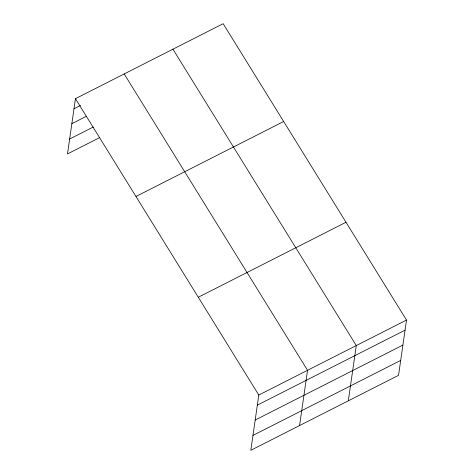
<?xml version="1.0" encoding="UTF-8"?>
<svg xmlns="http://www.w3.org/2000/svg" width="474" height="474" viewBox="0 0 474 474"><rect width="100%" height="100%" fill="white"/><g stroke="black" fill="none" stroke-linecap="round" stroke-linejoin="round"><path stroke-width="0.71" d="M75.455 98.681L258.792 395.049L250.829 450.3L398.545 375.319L406.508 320.069L223.171 23.7L75.455 98.681L67.492 153.931L99.771 137.549M299.574 425.557L307.537 370.307L124.2 73.938M348.325 400.808L356.282 345.564L172.945 49.195M73.997 108.777L80.586 105.435M71.852 123.678L86.345 116.32M69.637 139.03L93.354 126.991M135.955 196.485L283.671 121.504M198.292 297.251L346.008 222.265M258.792 395.049L406.508 320.069M257.335 405.146L405.051 330.165M255.19 420.047L402.906 345.066M252.98 435.399L400.696 360.418"/></g></svg>
